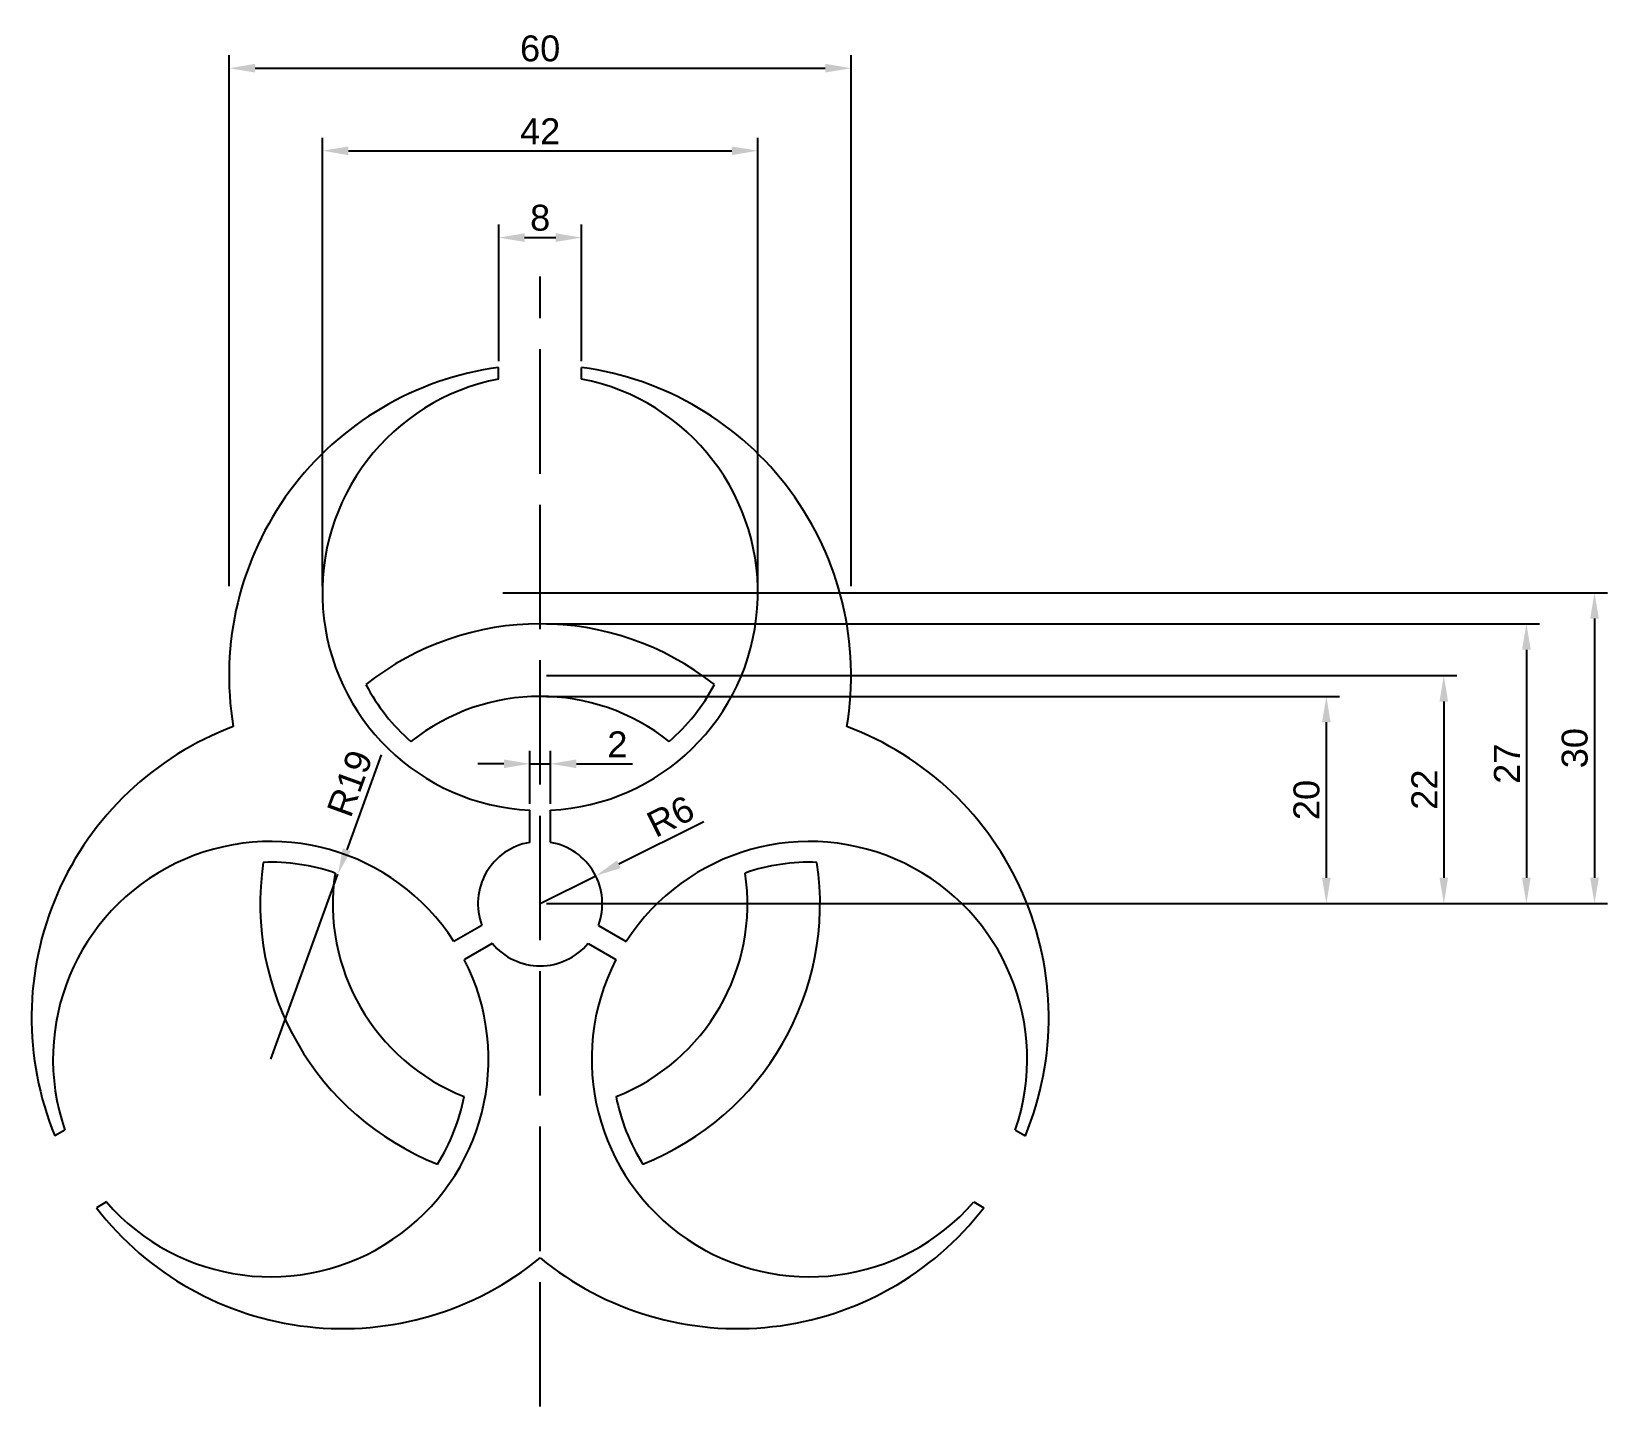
# Model space of a CAD drawing. Header units: millimetres. Extents: x 2849 to 3509, y 1815 to 2070.
# Drawn here: x 3357 to 3509, y 1815.2 to 1947.9 of the extents above.
import ezdxf

# ---------------------------------------------------------------- set-up
doc = ezdxf.new("R2010")
doc.units = ezdxf.units.MM
doc.linetypes.add('ACAD_ISO02W100', pattern=[15, 12, -3])
doc.layers.add('new', color=7, linetype='ACAD_ISO02W100')
doc.styles.get("Standard").update_dxf_attribs({"font": 'arial.ttf'})
doc.dimstyles.new('ISO-25', dxfattribs={"dimtxt": 2.5, "dimasz": 2.5, "dimexe": 1.25, "dimexo": 0.625, "dimtad": 1, "dimtxsty": 'Standard', "dimcen": 2.5, "dimadec": 0, "dimazin": 0, "dimtfac": 1, "dimtmove": 0, "dimatfit": 3, "dimfxl": 1, "dimarcsym": 0})

# ---------------------------------------------------------------- blocks, each defined once
blk = doc.blocks.new('*U6')
for p, q in [((-1, -1.55), (-1, 1.55)), ((1, -1.55), (1, 1.55))]:
    blk.add_line(p, q)
blk = doc.blocks.new('*U7')
at = {"color": 0, "linetype": 'ByBlock', "lineweight": -2, "transparency": 16777216}
blk.add_blockref('*U6', (3406.02, 1871.22), dxfattribs=at)
for p, rotation in [((3399.55, 1860.01), 120), ((3412.48, 1860.01), 240)]:
    blk.add_blockref('*U6', p, dxfattribs=dict(at, rotation=rotation))
blk = doc.blocks.new('*D30')
at = {"color": 0, "lineweight": -2, "transparency": 16777216}
for p, q in [((3406.64, 1883.75), (3483.1, 1883.75)), ((3481.85, 1866.25), (3481.85, 1881.25)), ((3406.64, 1863.75), (3483.1, 1863.75))]:
    blk.add_line(p, q, dxfattribs=at)
at = {"color": 0, "transparency": 16777216}
for points in [[(3481.43, 1881.25), (3482.26, 1881.25), (3481.85, 1883.75)], [(3481.43, 1866.25), (3482.26, 1866.25), (3481.85, 1863.75)]]:
    blk.add_solid(points, dxfattribs=at)
at = {"layer": 'Defpoints', "color": 0, "transparency": 16777216}
for p in [(3406.02, 1883.75), (3481.85, 1883.75), (3406.02, 1863.75)]:
    blk.add_point(p, dxfattribs=at)
at = {"color": 0, "transparency": 16777216, "insert": (3479.94, 1873.75), "char_height": 2.5, "attachment_point": 5, "rotation": 90}
blk.add_mtext('20', dxfattribs=at)
blk = doc.blocks.new('*D31')
at = {"color": 0, "lineweight": -2, "transparency": 16777216}
for p, q in [((3406.64, 1885.75), (3494.43, 1885.75)), ((3493.18, 1883.25), (3493.18, 1866.25)), ((3406.64, 1863.75), (3494.43, 1863.75))]:
    blk.add_line(p, q, dxfattribs=at)
at = {"color": 0, "transparency": 16777216}
for points in [[(3492.76, 1883.25), (3493.59, 1883.25), (3493.18, 1885.75)], [(3492.76, 1866.25), (3493.59, 1866.25), (3493.18, 1863.75)]]:
    blk.add_solid(points, dxfattribs=at)
at = {"layer": 'Defpoints', "color": 0, "transparency": 16777216}
for p in [(3406.02, 1885.75), (3406.02, 1863.75), (3493.18, 1863.75)]:
    blk.add_point(p, dxfattribs=at)
at = {"color": 0, "transparency": 16777216, "insert": (3491.3, 1874.75), "char_height": 2.5, "attachment_point": 5, "rotation": 90}
blk.add_mtext('22', dxfattribs=at)
blk = doc.blocks.new('*D32')
at = {"color": 0, "lineweight": -2, "transparency": 16777216}
for p, q in [((3406.64, 1890.75), (3502.39, 1890.75)), ((3501.14, 1888.25), (3501.14, 1866.25)), ((3406.64, 1863.75), (3502.39, 1863.75))]:
    blk.add_line(p, q, dxfattribs=at)
at = {"color": 0, "transparency": 16777216}
for points in [[(3500.72, 1888.25), (3501.56, 1888.25), (3501.14, 1890.75)], [(3500.72, 1866.25), (3501.56, 1866.25), (3501.14, 1863.75)]]:
    blk.add_solid(points, dxfattribs=at)
at = {"layer": 'Defpoints', "color": 0, "transparency": 16777216}
for p in [(3406.02, 1890.75), (3406.02, 1863.75), (3501.14, 1863.75)]:
    blk.add_point(p, dxfattribs=at)
at = {"color": 0, "transparency": 16777216, "insert": (3499.26, 1877.25), "char_height": 2.5, "attachment_point": 5, "rotation": 90}
blk.add_mtext('27', dxfattribs=at)
blk = doc.blocks.new('*D33')
at = {"color": 0, "lineweight": -2, "transparency": 16777216}
for p, q in [((3406.64, 1893.75), (3508.96, 1893.75)), ((3507.71, 1891.25), (3507.71, 1866.25)), ((3406.64, 1863.75), (3508.96, 1863.75))]:
    blk.add_line(p, q, dxfattribs=at)
at = {"color": 0, "transparency": 16777216}
for points in [[(3507.29, 1891.25), (3508.13, 1891.25), (3507.71, 1893.75)], [(3507.29, 1866.25), (3508.13, 1866.25), (3507.71, 1863.75)]]:
    blk.add_solid(points, dxfattribs=at)
at = {"layer": 'Defpoints', "color": 0, "transparency": 16777216}
for p in [(3406.02, 1893.75), (3406.02, 1863.75), (3507.71, 1863.75)]:
    blk.add_point(p, dxfattribs=at)
at = {"color": 0, "transparency": 16777216, "insert": (3505.81, 1878.75), "char_height": 2.5, "attachment_point": 5, "rotation": 90}
blk.add_mtext('30', dxfattribs=at)
blk = doc.blocks.new('*D34')
at = {"color": 0, "lineweight": -2, "transparency": 16777216}
for p, q in [((3402.02, 1916.1), (3402.02, 1929.26)), ((3410.02, 1916.1), (3410.02, 1929.26)), ((3404.52, 1928.01), (3407.52, 1928.01))]:
    blk.add_line(p, q, dxfattribs=at)
at = {"color": 0, "transparency": 16777216}
for points in [[(3404.52, 1928.42), (3404.52, 1927.59), (3402.02, 1928.01)], [(3407.52, 1928.42), (3407.52, 1927.59), (3410.02, 1928.01)]]:
    blk.add_solid(points, dxfattribs=at)
at = {"layer": 'Defpoints', "color": 0, "transparency": 16777216}
for p in [(3410.02, 1928.01), (3402.02, 1915.48), (3410.02, 1915.48)]:
    blk.add_point(p, dxfattribs=at)
at = {"color": 0, "transparency": 16777216, "insert": (3406.02, 1929.91), "char_height": 2.5, "attachment_point": 5}
blk.add_mtext('8', dxfattribs=at)
blk = doc.blocks.new('*D35')
at = {"color": 0, "lineweight": -2, "transparency": 16777216}
for p, q in [((3385.02, 1894.37), (3385.02, 1937.64)), ((3427.02, 1894.37), (3427.02, 1937.64)), ((3387.52, 1936.39), (3424.52, 1936.39))]:
    blk.add_line(p, q, dxfattribs=at)
at = {"color": 0, "transparency": 16777216}
for points in [[(3387.52, 1936.8), (3387.52, 1935.97), (3385.02, 1936.39)], [(3424.52, 1936.8), (3424.52, 1935.97), (3427.02, 1936.39)]]:
    blk.add_solid(points, dxfattribs=at)
at = {"layer": 'Defpoints', "color": 0, "transparency": 16777216}
for p in [(3427.02, 1936.39), (3385.02, 1893.75), (3427.02, 1893.75)]:
    blk.add_point(p, dxfattribs=at)
at = {"color": 0, "transparency": 16777216, "insert": (3406.02, 1938.27), "char_height": 2.5, "attachment_point": 5}
blk.add_mtext('42', dxfattribs=at)
blk = doc.blocks.new('*D36')
at = {"color": 0, "lineweight": -2, "transparency": 16777216}
for p, q in [((3376.02, 1894.37), (3376.02, 1945.6)), ((3436.02, 1894.37), (3436.02, 1945.6)), ((3378.52, 1944.35), (3433.52, 1944.35))]:
    blk.add_line(p, q, dxfattribs=at)
at = {"color": 0, "transparency": 16777216}
for points in [[(3378.52, 1944.77), (3378.52, 1943.94), (3376.02, 1944.35)], [(3433.52, 1944.77), (3433.52, 1943.94), (3436.02, 1944.35)]]:
    blk.add_solid(points, dxfattribs=at)
at = {"layer": 'Defpoints', "color": 0, "transparency": 16777216}
for p in [(3436.02, 1944.35), (3376.02, 1893.75), (3436.02, 1893.75)]:
    blk.add_point(p, dxfattribs=at)
at = {"color": 0, "transparency": 16777216, "insert": (3406.02, 1946.25), "char_height": 2.5, "attachment_point": 5}
blk.add_mtext('60', dxfattribs=at)
blk = doc.blocks.new('*D37')
at = {"color": 0, "lineweight": -2, "transparency": 16777216}
for p, q in [((3402.52, 1877.24), (3400.02, 1877.24)), ((3405.02, 1873.39), (3405.02, 1878.49)), ((3405.02, 1877.24), (3407.02, 1877.24)), ((3407.02, 1873.39), (3407.02, 1878.49)), ((3409.52, 1877.24), (3414.92, 1877.24))]:
    blk.add_line(p, q, dxfattribs=at)
at = {"color": 0, "transparency": 16777216}
for points in [[(3402.52, 1877.66), (3402.52, 1876.82), (3405.02, 1877.24)], [(3409.52, 1877.66), (3409.52, 1876.82), (3407.02, 1877.24)]]:
    blk.add_solid(points, dxfattribs=at)
at = {"layer": 'Defpoints', "color": 0, "transparency": 16777216}
for p in [(3407.02, 1877.24), (3405.02, 1872.77), (3407.02, 1872.77)]:
    blk.add_point(p, dxfattribs=at)
at = {"color": 0, "transparency": 16777216, "insert": (3413.47, 1879.12), "char_height": 2.5, "attachment_point": 5}
blk.add_mtext('2', dxfattribs=at)
blk = doc.blocks.new('*D38')
at = {"color": 0, "lineweight": -2, "transparency": 16777216}
for p, q in [((3421.81, 1871.65), (3413.62, 1867.55)), ((3406.02, 1863.75), (3411.38, 1866.43))]:
    blk.add_line(p, q, dxfattribs=at)
at = {"color": 0, "transparency": 16777216}
blk.add_solid([(3413.43, 1867.92), (3413.8, 1867.18), (3411.38, 1866.43)], dxfattribs=at)
at = {"layer": 'Defpoints', "color": 0, "transparency": 16777216}
for p in [(3411.38, 1866.43), (3406.02, 1863.75)]:
    blk.add_point(p, dxfattribs=at)
at = {"color": 0, "transparency": 16777216, "insert": (3418.6, 1872.17), "char_height": 2.5, "attachment_point": 5, "rotation": 26.5873}
blk.add_mtext('R6', dxfattribs=at)
blk = doc.blocks.new('*D39')
at = {"color": 0, "lineweight": -2, "transparency": 16777216}
for p, q in [((3390.69, 1878.1), (3387.37, 1868.95)), ((3380.03, 1848.75), (3386.52, 1866.6))]:
    blk.add_line(p, q, dxfattribs=at)
at = {"color": 0, "transparency": 16777216}
blk.add_solid([(3386.98, 1869.1), (3387.76, 1868.81), (3386.52, 1866.6)], dxfattribs=at)
at = {"layer": 'Defpoints', "color": 0, "transparency": 16777216}
for p in [(3386.52, 1866.6), (3380.03, 1848.75)]:
    blk.add_point(p, dxfattribs=at)
at = {"color": 0, "transparency": 16777216, "insert": (3387.67, 1875.35), "char_height": 2.5, "attachment_point": 5, "rotation": 70.0444}
blk.add_mtext('R19', dxfattribs=at)

msp = doc.modelspace()

# ---------------------------------------------------------------- linework, layer by layer
for p, q in [((3402.015, 1914.361), (3402.015, 1915.478)), ((3410.015, 1914.361), (3410.015, 1915.478)), ((3360.181, 1841.902), (3359.214, 1841.343)), ((3451.85, 1841.902), (3452.817, 1841.343)), ((3364.181, 1834.974), (3363.214, 1834.415)), ((3447.85, 1834.974), (3448.817, 1834.415))]:
    msp.add_line(p, q)
for centre, radius, start, end in [((3406.015, 1885.745), 30, 97.66226, 189.42631), ((3406.015, 1885.745), 30, 350.57369, 82.33774), ((3406.015, 1893.745), 21, 100.98058, 267.2706), ((3406.015, 1893.745), 21, 272.7294, 79.01942), ((3406.015, 1863.745), 27, 51.50993, 128.49007), ((3406.015, 1893.745), 19, 207.81814, 229.04837), ((3406.015, 1893.745), 19, 310.95163, 332.18186), ((3406.015, 1863.745), 20, 51.49005, 128.50995), ((3386.963, 1852.745), 30, 110.57369, 202.33774), ((3425.068, 1852.745), 30, 337.66226, 69.42631), ((3380.035, 1848.745), 21, 32.7294, 199.01942), ((3406.015, 1863.745), 6, 99.59407, 200.40593), ((3406.015, 1863.745), 6, 339.59407, 80.40593), ((3431.996, 1848.745), 21, 340.98058, 147.2706), ((3406.015, 1863.745), 27, 171.50993, 248.49007), ((3380.035, 1848.745), 19, 70.95163, 92.18186), ((3406.015, 1863.745), 20, 171.49005, 248.50995), ((3406.015, 1863.745), 20, 291.49005, 8.50995), ((3406.015, 1863.745), 27, 291.50993, 8.49007), ((3431.996, 1848.745), 19, 87.81814, 109.04837), ((3406.015, 1863.745), 6, 219.59407, 320.40593), ((3380.035, 1848.745), 21, 220.98058, 27.2706), ((3431.996, 1848.745), 21, 152.7294, 319.01942), ((3380.035, 1848.745), 19, 327.81814, 349.04837), ((3431.996, 1848.745), 19, 190.95163, 212.18186), ((3386.963, 1852.745), 30, 217.66226, 309.42631), ((3425.068, 1852.745), 30, 230.57369, 322.33774)]:
    msp.add_arc(centre, radius, start, end)
at = {"layer": 'new'}
for p, q in [((3406.015, 1815.233), (3406.015, 1924.256)), ((3402.419, 1893.745), (3409.643, 1893.745))]:
    msp.add_line(p, q, dxfattribs=at)

# ---------------------------------------------------------------- block references
msp.add_blockref('*U7', (0, 0))

# ---------------------------------------------------------------- dimensions: what is measured, and where the dimension line sits
for base, p1, p2, picture, middle in [((3436.015, 1944.352), (3376.015, 1893.745), (3436.015, 1893.745), '*D36', (3406.015, 1946.254)), ((3427.015, 1936.387), (3385.015, 1893.745), (3427.015, 1893.745), '*D35', (3406.015, 1938.267)), ((3410.015, 1928.006), (3402.015, 1915.478), (3410.015, 1915.478), '*D34', (3406.015, 1929.908)), ((3407.015, 1877.238), (3405.015, 1872.769), (3407.015, 1872.769), '*D37', (3413.468, 1879.119))]:
    dim = msp.add_linear_dim(base=base, p1=p1, p2=p2, dimstyle='ISO-25')
    dim.commit()
    dim.dimension.update_dxf_attribs({"geometry": picture, "text_midpoint": middle})
for base, p1, p2, picture, middle in [((3507.712, 1863.745), (3406.015, 1893.745), (3406.015, 1863.745), '*D33', (3505.809, 1878.745)), ((3501.139, 1863.745), (3406.015, 1890.745), (3406.015, 1863.745), '*D32', (3499.259, 1877.245)), ((3493.177, 1863.745), (3406.015, 1885.745), (3406.015, 1863.745), '*D31', (3491.297, 1874.745)), ((3481.846, 1883.745), (3406.015, 1863.745), (3406.015, 1883.745), '*D30', (3479.945, 1873.745))]:
    dim = msp.add_linear_dim(base=base, p1=p1, p2=p2, angle=90, dimstyle='ISO-25')
    dim.commit()
    dim.dimension.update_dxf_attribs({"geometry": picture, "text_midpoint": middle})
dim = msp.add_radius_dim(center=(3380.035, 1848.745), mpoint=(3386.519, 1866.605), dimstyle='ISO-25')
dim.commit()
dim.dimension.update_dxf_attribs({"geometry": '*D39', "text_midpoint": (3387.672, 1875.351)})
dim = msp.add_radius_dim(center=(3406.015, 1863.745), mpoint=(3411.381, 1866.431), dimstyle='ISO-25')
dim.commit()
dim.dimension.update_dxf_attribs({"geometry": '*D38', "text_midpoint": (3419.448, 1870.468), "dimtype": 164})

doc.saveas('drawing.dxf')
